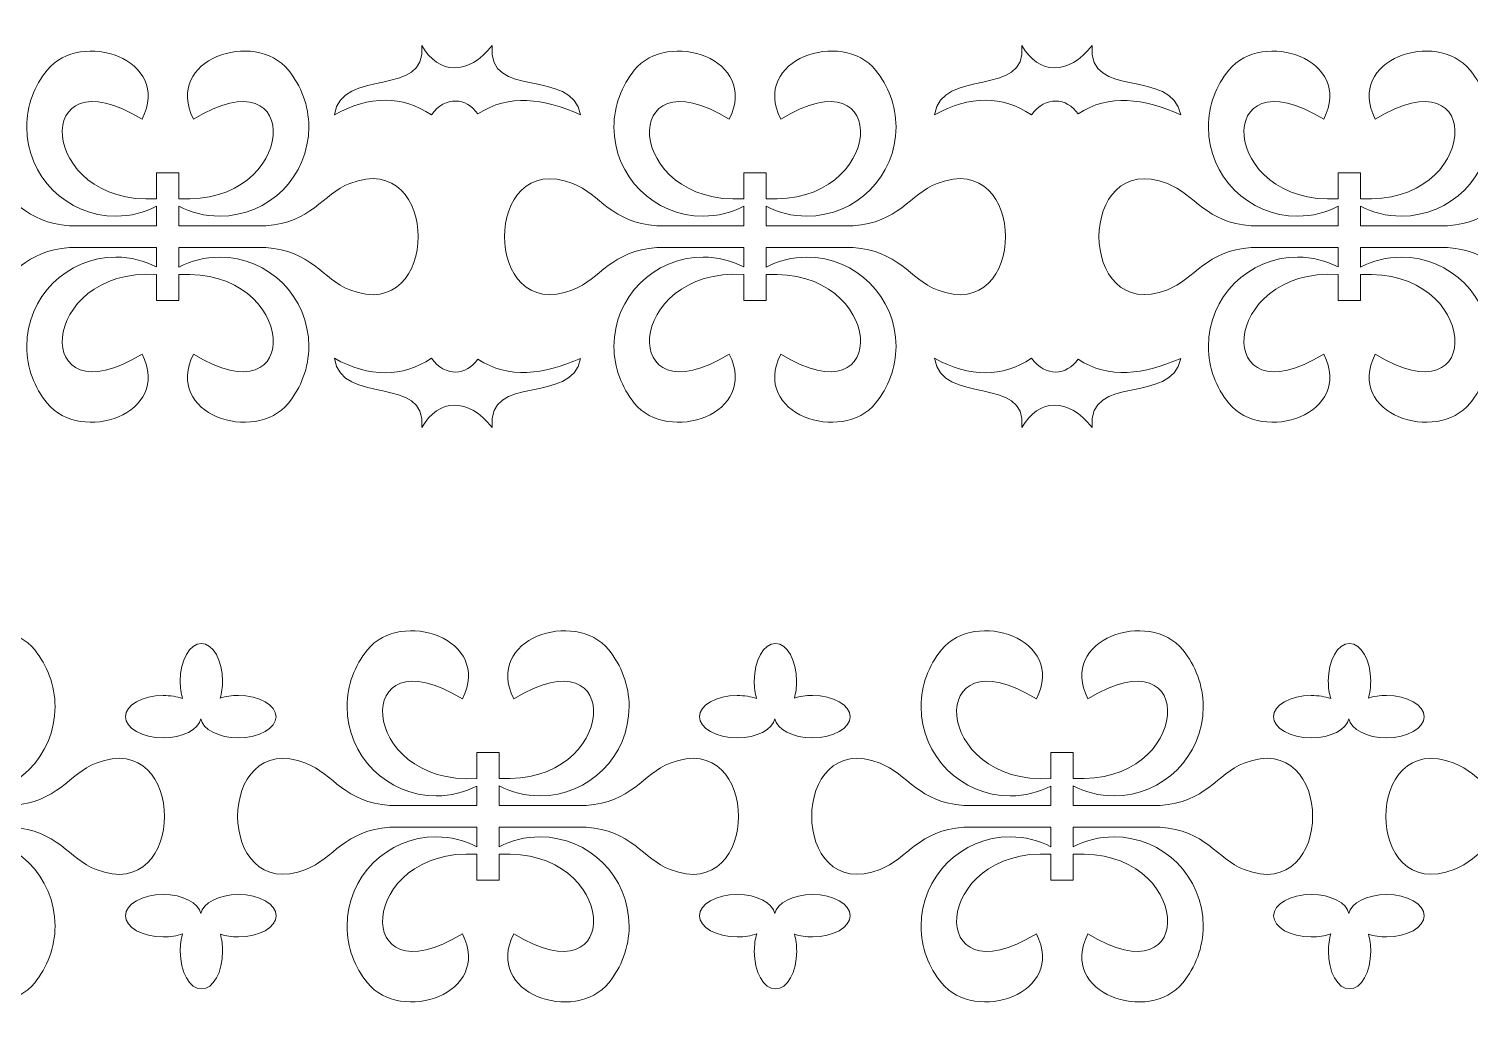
# Model space of a CAD drawing. Header units: centimetres. Extents: x -62 to 194, y -26 to 49.
# Drawn here: x 6.4 to 71.1, y -25.6 to 19 of the extents above; entities that cross this region are included whole.
import ezdxf

# ---------------------------------------------------------------- set-up
doc = ezdxf.new("R2010")
doc.units = ezdxf.units.CM
doc.header["$MEASUREMENT"] = 0
doc.layers.add('layer 1', color=7, linetype='Continuous')

msp = doc.modelspace()

# ---------------------------------------------------------------- linework, layer by layer
at = {"layer": 'layer 1', "color": 230, "lineweight": 9}
for points, knots in [([(4.46518, 12.08852), (5.68641, 11.59321), (6.22284, 10.31038), (8.23158, 10.19172), (8.23158, 10.19172), (8.23158, 10.19172), (12.13494, 10.19172), (12.13494, 10.19172), (12.13494, 10.19172), (12.13494, 10.19172), (12.13495, 11.06073), (12.13495, 11.06073), (12.13495, 11.06073), (11.58719, 10.77888), (10.96598, 10.61978), (10.30771, 10.61978), (10.30771, 10.61978), (8.09894, 10.61978), (6.30771, 12.41101), (6.30771, 14.61979), (6.30771, 14.61979), (6.30771, 15.58612), (6.6569, 16.46738), (7.22124, 17.16401), (7.22124, 17.16401), (8.72448, 19.01967), (12.8447, 17.67419), (11.48118, 14.96666), (11.48118, 14.96666), (6.46527, 18.06625), (6.75157, 11.06434), (12.13494, 11.40001), (12.13494, 11.40001), (12.13494, 11.40001), (12.13494, 12.56875), (12.13494, 12.56875), (12.13494, 12.56875), (12.13494, 12.56875), (13.13494, 12.5696), (13.13494, 12.5696), (13.13494, 12.5696), (13.13494, 12.5696), (13.13494, 11.40087), (13.13494, 11.40087), (13.13494, 11.40087), (18.51831, 11.0652), (18.80461, 18.06711), (13.7887, 14.96752), (13.7887, 14.96752), (12.42518, 17.67505), (16.5454, 19.02053), (18.04864, 17.16487), (18.04864, 17.16487), (18.61298, 16.46824), (18.96217, 15.58698), (18.96217, 14.62065), (18.96217, 14.62065), (18.96217, 12.41187), (17.17094, 10.62064), (14.96217, 10.62064), (14.96217, 10.62064), (14.3039, 10.62064), (13.68269, 10.77974), (13.13493, 11.06159), (13.13493, 11.06159), (13.13493, 11.06159), (13.13494, 10.19258), (13.13494, 10.19258), (13.13494, 10.19258), (13.13494, 10.19258), (17.0383, 10.19258), (17.0383, 10.19258), (17.0383, 10.19258), (19.04704, 10.31124), (19.58347, 11.59407), (20.8047, 12.08938), (20.8047, 12.08938), (24.89432, 13.68488), (24.89432, 5.71578), (20.8047, 7.31128), (20.8047, 7.31128), (19.58347, 7.80659), (19.04704, 9.08942), (17.0383, 9.20808), (17.0383, 9.20808), (17.0383, 9.20808), (13.13494, 9.20808), (13.13494, 9.20808), (13.13494, 9.20808), (13.13494, 9.20808), (13.13493, 8.33907), (13.13493, 8.33907), (13.13493, 8.33907), (13.68269, 8.62092), (14.3039, 8.78002), (14.96217, 8.78002), (14.96217, 8.78002), (17.17094, 8.78002), (18.96217, 6.98879), (18.96217, 4.78001), (18.96217, 4.78001), (18.96217, 3.81368), (18.61298, 2.93242), (18.04864, 2.23579), (18.04864, 2.23579), (16.5454, 0.38013), (12.42518, 1.72561), (13.7887, 4.43314), (13.7887, 4.43314), (18.80461, 1.33355), (18.51831, 8.33546), (13.13494, 7.99979), (13.13494, 7.99979), (13.13494, 7.99979), (13.13494, 6.83106), (13.13494, 6.83106), (13.13494, 6.83106), (13.13494, 6.83106), (12.13494, 6.83191), (12.13494, 6.83191), (12.13494, 6.83191), (12.13494, 6.83191), (12.13494, 8.00065), (12.13494, 8.00065), (12.13494, 8.00065), (6.75157, 8.33632), (6.46527, 1.33441), (11.48118, 4.434), (11.48118, 4.434), (12.8447, 1.72647), (8.72448, 0.38099), (7.22124, 2.23665), (7.22124, 2.23665), (6.6569, 2.93328), (6.30771, 3.81454), (6.30771, 4.78087), (6.30771, 4.78087), (6.30771, 6.98965), (8.09894, 8.78088), (10.30771, 8.78088), (10.30771, 8.78088), (10.96598, 8.78088), (11.58719, 8.62178), (12.13495, 8.33993), (12.13495, 8.33993), (12.13495, 8.33993), (12.13494, 9.20894), (12.13494, 9.20894), (12.13494, 9.20894), (12.13494, 9.20894), (8.23158, 9.20894), (8.23158, 9.20894), (8.23158, 9.20894), (6.22284, 9.09028), (5.68641, 7.80745), (4.46518, 7.31214), (4.46518, 7.31214), (0.37581, 5.71673), (0.37581, 13.68393), (4.46518, 12.08852)], [0, 0, 0, 0, 0.02439024, 0.02439024, 0.02439024, 0.02439024, 0.04878049, 0.04878049, 0.04878049, 0.04878049, 0.07317073, 0.07317073, 0.07317073, 0.07317073, 0.09756098, 0.09756098, 0.09756098, 0.09756098, 0.12195122, 0.12195122, 0.12195122, 0.12195122, 0.14634146, 0.14634146, 0.14634146, 0.14634146, 0.17073171, 0.17073171, 0.17073171, 0.17073171, 0.19512195, 0.19512195, 0.19512195, 0.19512195, 0.2195122, 0.2195122, 0.2195122, 0.2195122, 0.24390244, 0.24390244, 0.24390244, 0.24390244, 0.26829268, 0.26829268, 0.26829268, 0.26829268, 0.29268293, 0.29268293, 0.29268293, 0.29268293, 0.31707317, 0.31707317, 0.31707317, 0.31707317, 0.34146341, 0.34146341, 0.34146341, 0.34146341, 0.36585366, 0.36585366, 0.36585366, 0.36585366, 0.3902439, 0.3902439, 0.3902439, 0.3902439, 0.41463415, 0.41463415, 0.41463415, 0.41463415, 0.43902439, 0.43902439, 0.43902439, 0.43902439, 0.46341463, 0.46341463, 0.46341463, 0.46341463, 0.48780488, 0.48780488, 0.48780488, 0.48780488, 0.51219512, 0.51219512, 0.51219512, 0.51219512, 0.53658537, 0.53658537, 0.53658537, 0.53658537, 0.56097561, 0.56097561, 0.56097561, 0.56097561, 0.58536585, 0.58536585, 0.58536585, 0.58536585, 0.6097561, 0.6097561, 0.6097561, 0.6097561, 0.63414634, 0.63414634, 0.63414634, 0.63414634, 0.65853659, 0.65853659, 0.65853659, 0.65853659, 0.68292683, 0.68292683, 0.68292683, 0.68292683, 0.70731707, 0.70731707, 0.70731707, 0.70731707, 0.73170732, 0.73170732, 0.73170732, 0.73170732, 0.75609756, 0.75609756, 0.75609756, 0.75609756, 0.7804878, 0.7804878, 0.7804878, 0.7804878, 0.80487805, 0.80487805, 0.80487805, 0.80487805, 0.82926829, 0.82926829, 0.82926829, 0.82926829, 0.85365854, 0.85365854, 0.85365854, 0.85365854, 0.87804878, 0.87804878, 0.87804878, 0.87804878, 0.90243902, 0.90243902, 0.90243902, 0.90243902, 0.92682927, 0.92682927, 0.92682927, 0.92682927, 0.95121951, 0.95121951, 0.95121951, 0.95121951, 1, 1, 1, 1]), ([(30.81031, 12.08852), (32.03154, 11.59321), (32.56797, 10.31038), (34.57671, 10.19172), (34.57671, 10.19172), (34.57671, 10.19172), (38.48007, 10.19172), (38.48007, 10.19172), (38.48007, 10.19172), (38.48007, 10.19172), (38.48008, 11.06073), (38.48008, 11.06073), (38.48008, 11.06073), (37.93232, 10.77888), (37.31111, 10.61978), (36.65284, 10.61978), (36.65284, 10.61978), (34.44407, 10.61978), (32.65284, 12.41101), (32.65284, 14.61979), (32.65284, 14.61979), (32.65284, 15.58612), (33.00203, 16.46738), (33.56637, 17.16401), (33.56637, 17.16401), (35.06961, 19.01967), (39.18983, 17.67419), (37.82631, 14.96666), (37.82631, 14.96666), (32.8104, 18.06625), (33.0967, 11.06434), (38.48007, 11.40001), (38.48007, 11.40001), (38.48007, 11.40001), (38.48007, 12.56875), (38.48007, 12.56875), (38.48007, 12.56875), (38.48007, 12.56875), (39.48007, 12.5696), (39.48007, 12.5696), (39.48007, 12.5696), (39.48007, 12.5696), (39.48007, 11.40087), (39.48007, 11.40087), (39.48007, 11.40087), (44.86344, 11.0652), (45.14974, 18.06711), (40.13383, 14.96752), (40.13383, 14.96752), (38.77031, 17.67505), (42.89053, 19.02053), (44.39377, 17.16487), (44.39377, 17.16487), (44.95811, 16.46824), (45.3073, 15.58698), (45.3073, 14.62065), (45.3073, 14.62065), (45.3073, 12.41187), (43.51607, 10.62064), (41.3073, 10.62064), (41.3073, 10.62064), (40.64903, 10.62064), (40.02782, 10.77974), (39.48006, 11.06159), (39.48006, 11.06159), (39.48006, 11.06159), (39.48007, 10.19258), (39.48007, 10.19258), (39.48007, 10.19258), (39.48007, 10.19258), (43.38343, 10.19258), (43.38343, 10.19258), (43.38343, 10.19258), (45.39217, 10.31124), (45.9286, 11.59407), (47.14983, 12.08938), (47.14983, 12.08938), (51.23945, 13.68488), (51.23945, 5.71578), (47.14983, 7.31128), (47.14983, 7.31128), (45.9286, 7.80659), (45.39217, 9.08942), (43.38343, 9.20808), (43.38343, 9.20808), (43.38343, 9.20808), (39.48007, 9.20808), (39.48007, 9.20808), (39.48007, 9.20808), (39.48007, 9.20808), (39.48006, 8.33907), (39.48006, 8.33907), (39.48006, 8.33907), (40.02782, 8.62092), (40.64903, 8.78002), (41.3073, 8.78002), (41.3073, 8.78002), (43.51607, 8.78002), (45.3073, 6.98879), (45.3073, 4.78001), (45.3073, 4.78001), (45.3073, 3.81368), (44.95811, 2.93242), (44.39377, 2.23579), (44.39377, 2.23579), (42.89053, 0.38013), (38.77031, 1.72561), (40.13383, 4.43314), (40.13383, 4.43314), (45.14974, 1.33355), (44.86344, 8.33546), (39.48007, 7.99979), (39.48007, 7.99979), (39.48007, 7.99979), (39.48007, 6.83106), (39.48007, 6.83106), (39.48007, 6.83106), (39.48007, 6.83106), (38.48007, 6.83191), (38.48007, 6.83191), (38.48007, 6.83191), (38.48007, 6.83191), (38.48007, 8.00065), (38.48007, 8.00065), (38.48007, 8.00065), (33.0967, 8.33632), (32.8104, 1.33441), (37.82631, 4.434), (37.82631, 4.434), (39.18983, 1.72647), (35.06961, 0.38099), (33.56637, 2.23665), (33.56637, 2.23665), (33.00203, 2.93328), (32.65284, 3.81454), (32.65284, 4.78087), (32.65284, 4.78087), (32.65284, 6.98965), (34.44407, 8.78088), (36.65284, 8.78088), (36.65284, 8.78088), (37.31111, 8.78088), (37.93232, 8.62178), (38.48008, 8.33993), (38.48008, 8.33993), (38.48008, 8.33993), (38.48007, 9.20894), (38.48007, 9.20894), (38.48007, 9.20894), (38.48007, 9.20894), (34.57671, 9.20894), (34.57671, 9.20894), (34.57671, 9.20894), (32.56797, 9.09028), (32.03154, 7.80745), (30.81031, 7.31214), (30.81031, 7.31214), (26.72094, 5.71673), (26.72094, 13.68393), (30.81031, 12.08852)], [0, 0, 0, 0, 0.02439024, 0.02439024, 0.02439024, 0.02439024, 0.04878049, 0.04878049, 0.04878049, 0.04878049, 0.07317073, 0.07317073, 0.07317073, 0.07317073, 0.09756098, 0.09756098, 0.09756098, 0.09756098, 0.12195122, 0.12195122, 0.12195122, 0.12195122, 0.14634146, 0.14634146, 0.14634146, 0.14634146, 0.17073171, 0.17073171, 0.17073171, 0.17073171, 0.19512195, 0.19512195, 0.19512195, 0.19512195, 0.2195122, 0.2195122, 0.2195122, 0.2195122, 0.24390244, 0.24390244, 0.24390244, 0.24390244, 0.26829268, 0.26829268, 0.26829268, 0.26829268, 0.29268293, 0.29268293, 0.29268293, 0.29268293, 0.31707317, 0.31707317, 0.31707317, 0.31707317, 0.34146341, 0.34146341, 0.34146341, 0.34146341, 0.36585366, 0.36585366, 0.36585366, 0.36585366, 0.3902439, 0.3902439, 0.3902439, 0.3902439, 0.41463415, 0.41463415, 0.41463415, 0.41463415, 0.43902439, 0.43902439, 0.43902439, 0.43902439, 0.46341463, 0.46341463, 0.46341463, 0.46341463, 0.48780488, 0.48780488, 0.48780488, 0.48780488, 0.51219512, 0.51219512, 0.51219512, 0.51219512, 0.53658537, 0.53658537, 0.53658537, 0.53658537, 0.56097561, 0.56097561, 0.56097561, 0.56097561, 0.58536585, 0.58536585, 0.58536585, 0.58536585, 0.6097561, 0.6097561, 0.6097561, 0.6097561, 0.63414634, 0.63414634, 0.63414634, 0.63414634, 0.65853659, 0.65853659, 0.65853659, 0.65853659, 0.68292683, 0.68292683, 0.68292683, 0.68292683, 0.70731707, 0.70731707, 0.70731707, 0.70731707, 0.73170732, 0.73170732, 0.73170732, 0.73170732, 0.75609756, 0.75609756, 0.75609756, 0.75609756, 0.7804878, 0.7804878, 0.7804878, 0.7804878, 0.80487805, 0.80487805, 0.80487805, 0.80487805, 0.82926829, 0.82926829, 0.82926829, 0.82926829, 0.85365854, 0.85365854, 0.85365854, 0.85365854, 0.87804878, 0.87804878, 0.87804878, 0.87804878, 0.90243902, 0.90243902, 0.90243902, 0.90243902, 0.92682927, 0.92682927, 0.92682927, 0.92682927, 0.95121951, 0.95121951, 0.95121951, 0.95121951, 1, 1, 1, 1]), ([(57.48031, 12.08852), (58.70154, 11.59321), (59.23797, 10.31038), (61.24671, 10.19172), (61.24671, 10.19172), (61.24671, 10.19172), (65.15007, 10.19172), (65.15007, 10.19172), (65.15007, 10.19172), (65.15007, 10.19172), (65.15008, 11.06073), (65.15008, 11.06073), (65.15008, 11.06073), (64.60232, 10.77888), (63.98111, 10.61978), (63.32284, 10.61978), (63.32284, 10.61978), (61.11407, 10.61978), (59.32284, 12.41101), (59.32284, 14.61979), (59.32284, 14.61979), (59.32284, 15.58612), (59.67203, 16.46738), (60.23637, 17.16401), (60.23637, 17.16401), (61.73961, 19.01967), (65.85983, 17.67419), (64.49631, 14.96666), (64.49631, 14.96666), (59.4804, 18.06625), (59.7667, 11.06434), (65.15007, 11.40001), (65.15007, 11.40001), (65.15007, 11.40001), (65.15007, 12.56875), (65.15007, 12.56875), (65.15007, 12.56875), (65.15007, 12.56875), (66.15007, 12.5696), (66.15007, 12.5696), (66.15007, 12.5696), (66.15007, 12.5696), (66.15007, 11.40087), (66.15007, 11.40087), (66.15007, 11.40087), (71.53344, 11.0652), (71.81974, 18.06711), (66.80383, 14.96752), (66.80383, 14.96752), (65.44031, 17.67505), (69.56053, 19.02053), (71.06377, 17.16487), (71.06377, 17.16487), (71.62811, 16.46824), (71.9773, 15.58698), (71.9773, 14.62065), (71.9773, 14.62065), (71.9773, 12.41187), (70.18607, 10.62064), (67.9773, 10.62064), (67.9773, 10.62064), (67.31903, 10.62064), (66.69782, 10.77974), (66.15006, 11.06159), (66.15006, 11.06159), (66.15006, 11.06159), (66.15007, 10.19258), (66.15007, 10.19258), (66.15007, 10.19258), (66.15007, 10.19258), (70.05343, 10.19258), (70.05343, 10.19258), (70.05343, 10.19258), (72.06217, 10.31124), (72.5986, 11.59407), (73.81983, 12.08938), (73.81983, 12.08938), (77.90945, 13.68488), (77.90945, 5.71578), (73.81983, 7.31128), (73.81983, 7.31128), (72.5986, 7.80659), (72.06217, 9.08942), (70.05343, 9.20808), (70.05343, 9.20808), (70.05343, 9.20808), (66.15007, 9.20808), (66.15007, 9.20808), (66.15007, 9.20808), (66.15007, 9.20808), (66.15006, 8.33907), (66.15006, 8.33907), (66.15006, 8.33907), (66.69782, 8.62092), (67.31903, 8.78002), (67.9773, 8.78002), (67.9773, 8.78002), (70.18607, 8.78002), (71.9773, 6.98879), (71.9773, 4.78001), (71.9773, 4.78001), (71.9773, 3.81368), (71.62811, 2.93242), (71.06377, 2.23579), (71.06377, 2.23579), (69.56053, 0.38013), (65.44031, 1.72561), (66.80383, 4.43314), (66.80383, 4.43314), (71.81974, 1.33355), (71.53344, 8.33546), (66.15007, 7.99979), (66.15007, 7.99979), (66.15007, 7.99979), (66.15007, 6.83106), (66.15007, 6.83106), (66.15007, 6.83106), (66.15007, 6.83106), (65.15007, 6.83191), (65.15007, 6.83191), (65.15007, 6.83191), (65.15007, 6.83191), (65.15007, 8.00065), (65.15007, 8.00065), (65.15007, 8.00065), (59.7667, 8.33632), (59.4804, 1.33441), (64.49631, 4.434), (64.49631, 4.434), (65.85983, 1.72647), (61.73961, 0.38099), (60.23637, 2.23665), (60.23637, 2.23665), (59.67203, 2.93328), (59.32284, 3.81454), (59.32284, 4.78087), (59.32284, 4.78087), (59.32284, 6.98965), (61.11407, 8.78088), (63.32284, 8.78088), (63.32284, 8.78088), (63.98111, 8.78088), (64.60232, 8.62178), (65.15008, 8.33993), (65.15008, 8.33993), (65.15008, 8.33993), (65.15007, 9.20894), (65.15007, 9.20894), (65.15007, 9.20894), (65.15007, 9.20894), (61.24671, 9.20894), (61.24671, 9.20894), (61.24671, 9.20894), (59.23797, 9.09028), (58.70154, 7.80745), (57.48031, 7.31214), (57.48031, 7.31214), (53.39094, 5.71673), (53.39094, 13.68393), (57.48031, 12.08852)], [0, 0, 0, 0, 0.02439024, 0.02439024, 0.02439024, 0.02439024, 0.04878049, 0.04878049, 0.04878049, 0.04878049, 0.07317073, 0.07317073, 0.07317073, 0.07317073, 0.09756098, 0.09756098, 0.09756098, 0.09756098, 0.12195122, 0.12195122, 0.12195122, 0.12195122, 0.14634146, 0.14634146, 0.14634146, 0.14634146, 0.17073171, 0.17073171, 0.17073171, 0.17073171, 0.19512195, 0.19512195, 0.19512195, 0.19512195, 0.2195122, 0.2195122, 0.2195122, 0.2195122, 0.24390244, 0.24390244, 0.24390244, 0.24390244, 0.26829268, 0.26829268, 0.26829268, 0.26829268, 0.29268293, 0.29268293, 0.29268293, 0.29268293, 0.31707317, 0.31707317, 0.31707317, 0.31707317, 0.34146341, 0.34146341, 0.34146341, 0.34146341, 0.36585366, 0.36585366, 0.36585366, 0.36585366, 0.3902439, 0.3902439, 0.3902439, 0.3902439, 0.41463415, 0.41463415, 0.41463415, 0.41463415, 0.43902439, 0.43902439, 0.43902439, 0.43902439, 0.46341463, 0.46341463, 0.46341463, 0.46341463, 0.48780488, 0.48780488, 0.48780488, 0.48780488, 0.51219512, 0.51219512, 0.51219512, 0.51219512, 0.53658537, 0.53658537, 0.53658537, 0.53658537, 0.56097561, 0.56097561, 0.56097561, 0.56097561, 0.58536585, 0.58536585, 0.58536585, 0.58536585, 0.6097561, 0.6097561, 0.6097561, 0.6097561, 0.63414634, 0.63414634, 0.63414634, 0.63414634, 0.65853659, 0.65853659, 0.65853659, 0.65853659, 0.68292683, 0.68292683, 0.68292683, 0.68292683, 0.70731707, 0.70731707, 0.70731707, 0.70731707, 0.73170732, 0.73170732, 0.73170732, 0.73170732, 0.75609756, 0.75609756, 0.75609756, 0.75609756, 0.7804878, 0.7804878, 0.7804878, 0.7804878, 0.80487805, 0.80487805, 0.80487805, 0.80487805, 0.82926829, 0.82926829, 0.82926829, 0.82926829, 0.85365854, 0.85365854, 0.85365854, 0.85365854, 0.87804878, 0.87804878, 0.87804878, 0.87804878, 0.90243902, 0.90243902, 0.90243902, 0.90243902, 0.92682927, 0.92682927, 0.92682927, 0.92682927, 0.95121951, 0.95121951, 0.95121951, 0.95121951, 1, 1, 1, 1]), ([(20.11095, 15.16815), (21.69773, 16.03556), (23.14756, 16.03556), (24.46045, 15.16815), (24.46045, 15.16815), (25.09403, 16.02314), (26.03578, 15.94267), (26.54954, 15.20539), (26.54954, 15.20539), (27.94313, 16.13094), (29.49087, 15.88905), (31.15848, 15.1707), (31.15848, 15.1707), (30.7578, 17.29966), (26.96736, 15.79919), (27.18301, 18.27056), (27.18301, 18.27056), (26.10994, 16.90096), (24.78578, 16.96945), (24.0323, 18.27059), (24.0323, 18.27059), (24.28527, 15.87274), (20.4251, 17.33221), (20.11095, 15.16815)], [0, 0, 0, 0, 0.14285714, 0.14285714, 0.14285714, 0.14285714, 0.28571429, 0.28571429, 0.28571429, 0.28571429, 0.42857143, 0.42857143, 0.42857143, 0.42857143, 0.57142857, 0.57142857, 0.57142857, 0.57142857, 0.71428571, 0.71428571, 0.71428571, 0.71428571, 1, 1, 1, 1]), ([(47.03495, 15.16815), (48.62173, 16.03556), (50.07156, 16.03556), (51.38445, 15.16815), (51.38445, 15.16815), (52.01803, 16.02314), (52.95978, 15.94267), (53.47354, 15.20539), (53.47354, 15.20539), (54.86713, 16.13094), (56.41487, 15.88905), (58.08248, 15.1707), (58.08248, 15.1707), (57.6818, 17.29966), (53.89136, 15.79919), (54.10701, 18.27056), (54.10701, 18.27056), (53.03394, 16.90096), (51.70978, 16.96945), (50.9563, 18.27059), (50.9563, 18.27059), (51.20927, 15.87274), (47.3491, 17.33221), (47.03495, 15.16815)], [0, 0, 0, 0, 0.14285714, 0.14285714, 0.14285714, 0.14285714, 0.28571429, 0.28571429, 0.28571429, 0.28571429, 0.42857143, 0.42857143, 0.42857143, 0.42857143, 0.57142857, 0.57142857, 0.57142857, 0.57142857, 0.71428571, 0.71428571, 0.71428571, 0.71428571, 1, 1, 1, 1]), ([(20.11095, 4.24615), (21.69773, 3.37874), (23.14756, 3.37874), (24.46045, 4.24615), (24.46045, 4.24615), (25.09403, 3.39116), (26.03578, 3.47163), (26.54954, 4.20891), (26.54954, 4.20891), (27.94313, 3.28336), (29.49087, 3.52525), (31.15848, 4.2436), (31.15848, 4.2436), (30.7578, 2.11464), (26.96736, 3.61511), (27.18301, 1.14374), (27.18301, 1.14374), (26.10994, 2.51334), (24.78578, 2.44485), (24.0323, 1.14371), (24.0323, 1.14371), (24.28527, 3.54156), (20.4251, 2.08209), (20.11095, 4.24615)], [0, 0, 0, 0, 0.14285714, 0.14285714, 0.14285714, 0.14285714, 0.28571429, 0.28571429, 0.28571429, 0.28571429, 0.42857143, 0.42857143, 0.42857143, 0.42857143, 0.57142857, 0.57142857, 0.57142857, 0.57142857, 0.71428571, 0.71428571, 0.71428571, 0.71428571, 1, 1, 1, 1]), ([(47.03495, 4.24615), (48.62173, 3.37874), (50.07156, 3.37874), (51.38445, 4.24615), (51.38445, 4.24615), (52.01803, 3.39116), (52.95978, 3.47163), (53.47354, 4.20891), (53.47354, 4.20891), (54.86713, 3.28336), (56.41487, 3.52525), (58.08248, 4.2436), (58.08248, 4.2436), (57.6818, 2.11464), (53.89136, 3.61511), (54.10701, 1.14374), (54.10701, 1.14374), (53.03394, 2.51334), (51.70978, 2.44485), (50.9563, 1.14371), (50.9563, 1.14371), (51.20927, 3.54156), (47.3491, 2.08209), (47.03495, 4.24615)], [0, 0, 0, 0, 0.14285714, 0.14285714, 0.14285714, 0.14285714, 0.28571429, 0.28571429, 0.28571429, 0.28571429, 0.42857143, 0.42857143, 0.42857143, 0.42857143, 0.57142857, 0.57142857, 0.57142857, 0.57142857, 0.71428571, 0.71428571, 0.71428571, 0.71428571, 1, 1, 1, 1]), ([(-6.9188, -13.90771), (-5.69757, -14.40302), (-5.16114, -15.68585), (-3.1524, -15.80451), (-3.1524, -15.80451), (-3.1524, -15.80451), (0.75096, -15.80451), (0.75096, -15.80451), (0.75096, -15.80451), (0.75096, -15.80451), (0.75097, -14.9355), (0.75097, -14.9355), (0.75097, -14.9355), (0.20321, -15.21735), (-0.418, -15.37645), (-1.07627, -15.37645), (-1.07627, -15.37645), (-3.28504, -15.37645), (-5.07627, -13.58522), (-5.07627, -11.37644), (-5.07627, -11.37644), (-5.07627, -10.41011), (-4.72708, -9.52885), (-4.16274, -8.83222), (-4.16274, -8.83222), (-2.6595, -6.97656), (1.46072, -8.32204), (0.0972, -11.02957), (0.0972, -11.02957), (-4.91871, -7.92998), (-4.63241, -14.93189), (0.75096, -14.59622), (0.75096, -14.59622), (0.75096, -14.59622), (0.75096, -13.42748), (0.75096, -13.42748), (0.75096, -13.42748), (0.75096, -13.42748), (1.75096, -13.42663), (1.75096, -13.42663), (1.75096, -13.42663), (1.75096, -13.42663), (1.75096, -14.59536), (1.75096, -14.59536), (1.75096, -14.59536), (7.13433, -14.93103), (7.42063, -7.92912), (2.40472, -11.02871), (2.40472, -11.02871), (1.0412, -8.32118), (5.16142, -6.9757), (6.66466, -8.83136), (6.66466, -8.83136), (7.229, -9.52799), (7.57819, -10.40925), (7.57819, -11.37558), (7.57819, -11.37558), (7.57819, -13.58436), (5.78696, -15.37559), (3.57819, -15.37559), (3.57819, -15.37559), (2.91992, -15.37559), (2.29871, -15.21649), (1.75095, -14.93464), (1.75095, -14.93464), (1.75095, -14.93464), (1.75096, -15.80365), (1.75096, -15.80365), (1.75096, -15.80365), (1.75096, -15.80365), (5.65432, -15.80365), (5.65432, -15.80365), (5.65432, -15.80365), (7.66306, -15.68499), (8.19949, -14.40216), (9.42072, -13.90685), (9.42072, -13.90685), (13.51034, -12.31135), (13.51034, -20.28045), (9.42072, -18.68495), (9.42072, -18.68495), (8.19949, -18.18964), (7.66306, -16.90681), (5.65432, -16.78815), (5.65432, -16.78815), (5.65432, -16.78815), (1.75096, -16.78815), (1.75096, -16.78815), (1.75096, -16.78815), (1.75096, -16.78815), (1.75095, -17.65716), (1.75095, -17.65716), (1.75095, -17.65716), (2.29871, -17.37531), (2.91992, -17.21621), (3.57819, -17.21621), (3.57819, -17.21621), (5.78696, -17.21621), (7.57819, -19.00744), (7.57819, -21.21622), (7.57819, -21.21622), (7.57819, -22.18255), (7.229, -23.06381), (6.66466, -23.76044), (6.66466, -23.76044), (5.16142, -25.6161), (1.0412, -24.27062), (2.40472, -21.56309), (2.40472, -21.56309), (7.42063, -24.66268), (7.13433, -17.66077), (1.75096, -17.99644), (1.75096, -17.99644), (1.75096, -17.99644), (1.75096, -19.16517), (1.75096, -19.16517), (1.75096, -19.16517), (1.75096, -19.16517), (0.75096, -19.16432), (0.75096, -19.16432), (0.75096, -19.16432), (0.75096, -19.16432), (0.75096, -17.99558), (0.75096, -17.99558), (0.75096, -17.99558), (-4.63241, -17.65991), (-4.91871, -24.66182), (0.0972, -21.56223), (0.0972, -21.56223), (1.46072, -24.26976), (-2.6595, -25.61524), (-4.16274, -23.75958), (-4.16274, -23.75958), (-4.72708, -23.06295), (-5.07627, -22.18169), (-5.07627, -21.21536), (-5.07627, -21.21536), (-5.07627, -19.00658), (-3.28504, -17.21535), (-1.07627, -17.21535), (-1.07627, -17.21535), (-0.418, -17.21535), (0.20321, -17.37445), (0.75097, -17.6563), (0.75097, -17.6563), (0.75097, -17.6563), (0.75096, -16.78729), (0.75096, -16.78729), (0.75096, -16.78729), (0.75096, -16.78729), (-3.1524, -16.78729), (-3.1524, -16.78729), (-3.1524, -16.78729), (-5.16114, -16.90595), (-5.69757, -18.18878), (-6.9188, -18.68409), (-6.9188, -18.68409), (-11.00817, -20.2795), (-11.00817, -12.3123), (-6.9188, -13.90771)], [0, 0, 0, 0, 0.02439024, 0.02439024, 0.02439024, 0.02439024, 0.04878049, 0.04878049, 0.04878049, 0.04878049, 0.07317073, 0.07317073, 0.07317073, 0.07317073, 0.09756098, 0.09756098, 0.09756098, 0.09756098, 0.12195122, 0.12195122, 0.12195122, 0.12195122, 0.14634146, 0.14634146, 0.14634146, 0.14634146, 0.17073171, 0.17073171, 0.17073171, 0.17073171, 0.19512195, 0.19512195, 0.19512195, 0.19512195, 0.2195122, 0.2195122, 0.2195122, 0.2195122, 0.24390244, 0.24390244, 0.24390244, 0.24390244, 0.26829268, 0.26829268, 0.26829268, 0.26829268, 0.29268293, 0.29268293, 0.29268293, 0.29268293, 0.31707317, 0.31707317, 0.31707317, 0.31707317, 0.34146341, 0.34146341, 0.34146341, 0.34146341, 0.36585366, 0.36585366, 0.36585366, 0.36585366, 0.3902439, 0.3902439, 0.3902439, 0.3902439, 0.41463415, 0.41463415, 0.41463415, 0.41463415, 0.43902439, 0.43902439, 0.43902439, 0.43902439, 0.46341463, 0.46341463, 0.46341463, 0.46341463, 0.48780488, 0.48780488, 0.48780488, 0.48780488, 0.51219512, 0.51219512, 0.51219512, 0.51219512, 0.53658537, 0.53658537, 0.53658537, 0.53658537, 0.56097561, 0.56097561, 0.56097561, 0.56097561, 0.58536585, 0.58536585, 0.58536585, 0.58536585, 0.6097561, 0.6097561, 0.6097561, 0.6097561, 0.63414634, 0.63414634, 0.63414634, 0.63414634, 0.65853659, 0.65853659, 0.65853659, 0.65853659, 0.68292683, 0.68292683, 0.68292683, 0.68292683, 0.70731707, 0.70731707, 0.70731707, 0.70731707, 0.73170732, 0.73170732, 0.73170732, 0.73170732, 0.75609756, 0.75609756, 0.75609756, 0.75609756, 0.7804878, 0.7804878, 0.7804878, 0.7804878, 0.80487805, 0.80487805, 0.80487805, 0.80487805, 0.82926829, 0.82926829, 0.82926829, 0.82926829, 0.85365854, 0.85365854, 0.85365854, 0.85365854, 0.87804878, 0.87804878, 0.87804878, 0.87804878, 0.90243902, 0.90243902, 0.90243902, 0.90243902, 0.92682927, 0.92682927, 0.92682927, 0.92682927, 0.95121951, 0.95121951, 0.95121951, 0.95121951, 1, 1, 1, 1]), ([(18.83576, -13.90771), (20.05699, -14.40302), (20.59342, -15.68585), (22.60216, -15.80451), (22.60216, -15.80451), (22.60216, -15.80451), (26.50552, -15.80451), (26.50552, -15.80451), (26.50552, -15.80451), (26.50552, -15.80451), (26.50553, -14.9355), (26.50553, -14.9355), (26.50553, -14.9355), (25.95777, -15.21735), (25.33656, -15.37645), (24.67829, -15.37645), (24.67829, -15.37645), (22.46952, -15.37645), (20.67829, -13.58522), (20.67829, -11.37644), (20.67829, -11.37644), (20.67829, -10.41011), (21.02748, -9.52885), (21.59182, -8.83222), (21.59182, -8.83222), (23.09506, -6.97656), (27.21528, -8.32204), (25.85176, -11.02957), (25.85176, -11.02957), (20.83585, -7.92998), (21.12215, -14.93189), (26.50552, -14.59622), (26.50552, -14.59622), (26.50552, -14.59622), (26.50552, -13.42748), (26.50552, -13.42748), (26.50552, -13.42748), (26.50552, -13.42748), (27.50552, -13.42663), (27.50552, -13.42663), (27.50552, -13.42663), (27.50552, -13.42663), (27.50552, -14.59536), (27.50552, -14.59536), (27.50552, -14.59536), (32.88889, -14.93103), (33.17519, -7.92912), (28.15928, -11.02871), (28.15928, -11.02871), (26.79576, -8.32118), (30.91598, -6.9757), (32.41922, -8.83136), (32.41922, -8.83136), (32.98356, -9.52799), (33.33275, -10.40925), (33.33275, -11.37558), (33.33275, -11.37558), (33.33275, -13.58436), (31.54152, -15.37559), (29.33275, -15.37559), (29.33275, -15.37559), (28.67448, -15.37559), (28.05327, -15.21649), (27.50551, -14.93464), (27.50551, -14.93464), (27.50551, -14.93464), (27.50552, -15.80365), (27.50552, -15.80365), (27.50552, -15.80365), (27.50552, -15.80365), (31.40888, -15.80365), (31.40888, -15.80365), (31.40888, -15.80365), (33.41762, -15.68499), (33.95405, -14.40216), (35.17528, -13.90685), (35.17528, -13.90685), (39.2649, -12.31135), (39.2649, -20.28045), (35.17528, -18.68495), (35.17528, -18.68495), (33.95405, -18.18964), (33.41762, -16.90681), (31.40888, -16.78815), (31.40888, -16.78815), (31.40888, -16.78815), (27.50552, -16.78815), (27.50552, -16.78815), (27.50552, -16.78815), (27.50552, -16.78815), (27.50551, -17.65716), (27.50551, -17.65716), (27.50551, -17.65716), (28.05327, -17.37531), (28.67448, -17.21621), (29.33275, -17.21621), (29.33275, -17.21621), (31.54152, -17.21621), (33.33275, -19.00744), (33.33275, -21.21622), (33.33275, -21.21622), (33.33275, -22.18255), (32.98356, -23.06381), (32.41922, -23.76044), (32.41922, -23.76044), (30.91598, -25.6161), (26.79576, -24.27062), (28.15928, -21.56309), (28.15928, -21.56309), (33.17519, -24.66268), (32.88889, -17.66077), (27.50552, -17.99644), (27.50552, -17.99644), (27.50552, -17.99644), (27.50552, -19.16517), (27.50552, -19.16517), (27.50552, -19.16517), (27.50552, -19.16517), (26.50552, -19.16432), (26.50552, -19.16432), (26.50552, -19.16432), (26.50552, -19.16432), (26.50552, -17.99558), (26.50552, -17.99558), (26.50552, -17.99558), (21.12215, -17.65991), (20.83585, -24.66182), (25.85176, -21.56223), (25.85176, -21.56223), (27.21528, -24.26976), (23.09506, -25.61524), (21.59182, -23.75958), (21.59182, -23.75958), (21.02748, -23.06295), (20.67829, -22.18169), (20.67829, -21.21536), (20.67829, -21.21536), (20.67829, -19.00658), (22.46952, -17.21535), (24.67829, -17.21535), (24.67829, -17.21535), (25.33656, -17.21535), (25.95777, -17.37445), (26.50553, -17.6563), (26.50553, -17.6563), (26.50553, -17.6563), (26.50552, -16.78729), (26.50552, -16.78729), (26.50552, -16.78729), (26.50552, -16.78729), (22.60216, -16.78729), (22.60216, -16.78729), (22.60216, -16.78729), (20.59342, -16.90595), (20.05699, -18.18878), (18.83576, -18.68409), (18.83576, -18.68409), (14.74639, -20.2795), (14.74639, -12.3123), (18.83576, -13.90771)], [0, 0, 0, 0, 0.02439024, 0.02439024, 0.02439024, 0.02439024, 0.04878049, 0.04878049, 0.04878049, 0.04878049, 0.07317073, 0.07317073, 0.07317073, 0.07317073, 0.09756098, 0.09756098, 0.09756098, 0.09756098, 0.12195122, 0.12195122, 0.12195122, 0.12195122, 0.14634146, 0.14634146, 0.14634146, 0.14634146, 0.17073171, 0.17073171, 0.17073171, 0.17073171, 0.19512195, 0.19512195, 0.19512195, 0.19512195, 0.2195122, 0.2195122, 0.2195122, 0.2195122, 0.24390244, 0.24390244, 0.24390244, 0.24390244, 0.26829268, 0.26829268, 0.26829268, 0.26829268, 0.29268293, 0.29268293, 0.29268293, 0.29268293, 0.31707317, 0.31707317, 0.31707317, 0.31707317, 0.34146341, 0.34146341, 0.34146341, 0.34146341, 0.36585366, 0.36585366, 0.36585366, 0.36585366, 0.3902439, 0.3902439, 0.3902439, 0.3902439, 0.41463415, 0.41463415, 0.41463415, 0.41463415, 0.43902439, 0.43902439, 0.43902439, 0.43902439, 0.46341463, 0.46341463, 0.46341463, 0.46341463, 0.48780488, 0.48780488, 0.48780488, 0.48780488, 0.51219512, 0.51219512, 0.51219512, 0.51219512, 0.53658537, 0.53658537, 0.53658537, 0.53658537, 0.56097561, 0.56097561, 0.56097561, 0.56097561, 0.58536585, 0.58536585, 0.58536585, 0.58536585, 0.6097561, 0.6097561, 0.6097561, 0.6097561, 0.63414634, 0.63414634, 0.63414634, 0.63414634, 0.65853659, 0.65853659, 0.65853659, 0.65853659, 0.68292683, 0.68292683, 0.68292683, 0.68292683, 0.70731707, 0.70731707, 0.70731707, 0.70731707, 0.73170732, 0.73170732, 0.73170732, 0.73170732, 0.75609756, 0.75609756, 0.75609756, 0.75609756, 0.7804878, 0.7804878, 0.7804878, 0.7804878, 0.80487805, 0.80487805, 0.80487805, 0.80487805, 0.82926829, 0.82926829, 0.82926829, 0.82926829, 0.85365854, 0.85365854, 0.85365854, 0.85365854, 0.87804878, 0.87804878, 0.87804878, 0.87804878, 0.90243902, 0.90243902, 0.90243902, 0.90243902, 0.92682927, 0.92682927, 0.92682927, 0.92682927, 0.95121951, 0.95121951, 0.95121951, 0.95121951, 1, 1, 1, 1]), ([(44.59032, -13.90771), (45.81155, -14.40302), (46.34798, -15.68585), (48.35672, -15.80451), (48.35672, -15.80451), (48.35672, -15.80451), (52.26008, -15.80451), (52.26008, -15.80451), (52.26008, -15.80451), (52.26008, -15.80451), (52.26009, -14.9355), (52.26009, -14.9355), (52.26009, -14.9355), (51.71233, -15.21735), (51.09112, -15.37645), (50.43285, -15.37645), (50.43285, -15.37645), (48.22408, -15.37645), (46.43285, -13.58522), (46.43285, -11.37644), (46.43285, -11.37644), (46.43285, -10.41011), (46.78204, -9.52885), (47.34638, -8.83222), (47.34638, -8.83222), (48.84962, -6.97656), (52.96984, -8.32204), (51.60632, -11.02957), (51.60632, -11.02957), (46.59041, -7.92998), (46.87671, -14.93189), (52.26008, -14.59622), (52.26008, -14.59622), (52.26008, -14.59622), (52.26008, -13.42748), (52.26008, -13.42748), (52.26008, -13.42748), (52.26008, -13.42748), (53.26008, -13.42663), (53.26008, -13.42663), (53.26008, -13.42663), (53.26008, -13.42663), (53.26008, -14.59536), (53.26008, -14.59536), (53.26008, -14.59536), (58.64345, -14.93103), (58.92975, -7.92912), (53.91384, -11.02871), (53.91384, -11.02871), (52.55032, -8.32118), (56.67054, -6.9757), (58.17378, -8.83136), (58.17378, -8.83136), (58.73812, -9.52799), (59.08731, -10.40925), (59.08731, -11.37558), (59.08731, -11.37558), (59.08731, -13.58436), (57.29608, -15.37559), (55.08731, -15.37559), (55.08731, -15.37559), (54.42904, -15.37559), (53.80783, -15.21649), (53.26007, -14.93464), (53.26007, -14.93464), (53.26007, -14.93464), (53.26008, -15.80365), (53.26008, -15.80365), (53.26008, -15.80365), (53.26008, -15.80365), (57.16344, -15.80365), (57.16344, -15.80365), (57.16344, -15.80365), (59.17218, -15.68499), (59.70861, -14.40216), (60.92984, -13.90685), (60.92984, -13.90685), (65.01946, -12.31135), (65.01946, -20.28045), (60.92984, -18.68495), (60.92984, -18.68495), (59.70861, -18.18964), (59.17218, -16.90681), (57.16344, -16.78815), (57.16344, -16.78815), (57.16344, -16.78815), (53.26008, -16.78815), (53.26008, -16.78815), (53.26008, -16.78815), (53.26008, -16.78815), (53.26007, -17.65716), (53.26007, -17.65716), (53.26007, -17.65716), (53.80783, -17.37531), (54.42904, -17.21621), (55.08731, -17.21621), (55.08731, -17.21621), (57.29608, -17.21621), (59.08731, -19.00744), (59.08731, -21.21622), (59.08731, -21.21622), (59.08731, -22.18255), (58.73812, -23.06381), (58.17378, -23.76044), (58.17378, -23.76044), (56.67054, -25.6161), (52.55032, -24.27062), (53.91384, -21.56309), (53.91384, -21.56309), (58.92975, -24.66268), (58.64345, -17.66077), (53.26008, -17.99644), (53.26008, -17.99644), (53.26008, -17.99644), (53.26008, -19.16517), (53.26008, -19.16517), (53.26008, -19.16517), (53.26008, -19.16517), (52.26008, -19.16432), (52.26008, -19.16432), (52.26008, -19.16432), (52.26008, -19.16432), (52.26008, -17.99558), (52.26008, -17.99558), (52.26008, -17.99558), (46.87671, -17.65991), (46.59041, -24.66182), (51.60632, -21.56223), (51.60632, -21.56223), (52.96984, -24.26976), (48.84962, -25.61524), (47.34638, -23.75958), (47.34638, -23.75958), (46.78204, -23.06295), (46.43285, -22.18169), (46.43285, -21.21536), (46.43285, -21.21536), (46.43285, -19.00658), (48.22408, -17.21535), (50.43285, -17.21535), (50.43285, -17.21535), (51.09112, -17.21535), (51.71233, -17.37445), (52.26009, -17.6563), (52.26009, -17.6563), (52.26009, -17.6563), (52.26008, -16.78729), (52.26008, -16.78729), (52.26008, -16.78729), (52.26008, -16.78729), (48.35672, -16.78729), (48.35672, -16.78729), (48.35672, -16.78729), (46.34798, -16.90595), (45.81155, -18.18878), (44.59032, -18.68409), (44.59032, -18.68409), (40.50095, -20.2795), (40.50095, -12.3123), (44.59032, -13.90771)], [0, 0, 0, 0, 0.02439024, 0.02439024, 0.02439024, 0.02439024, 0.04878049, 0.04878049, 0.04878049, 0.04878049, 0.07317073, 0.07317073, 0.07317073, 0.07317073, 0.09756098, 0.09756098, 0.09756098, 0.09756098, 0.12195122, 0.12195122, 0.12195122, 0.12195122, 0.14634146, 0.14634146, 0.14634146, 0.14634146, 0.17073171, 0.17073171, 0.17073171, 0.17073171, 0.19512195, 0.19512195, 0.19512195, 0.19512195, 0.2195122, 0.2195122, 0.2195122, 0.2195122, 0.24390244, 0.24390244, 0.24390244, 0.24390244, 0.26829268, 0.26829268, 0.26829268, 0.26829268, 0.29268293, 0.29268293, 0.29268293, 0.29268293, 0.31707317, 0.31707317, 0.31707317, 0.31707317, 0.34146341, 0.34146341, 0.34146341, 0.34146341, 0.36585366, 0.36585366, 0.36585366, 0.36585366, 0.3902439, 0.3902439, 0.3902439, 0.3902439, 0.41463415, 0.41463415, 0.41463415, 0.41463415, 0.43902439, 0.43902439, 0.43902439, 0.43902439, 0.46341463, 0.46341463, 0.46341463, 0.46341463, 0.48780488, 0.48780488, 0.48780488, 0.48780488, 0.51219512, 0.51219512, 0.51219512, 0.51219512, 0.53658537, 0.53658537, 0.53658537, 0.53658537, 0.56097561, 0.56097561, 0.56097561, 0.56097561, 0.58536585, 0.58536585, 0.58536585, 0.58536585, 0.6097561, 0.6097561, 0.6097561, 0.6097561, 0.63414634, 0.63414634, 0.63414634, 0.63414634, 0.65853659, 0.65853659, 0.65853659, 0.65853659, 0.68292683, 0.68292683, 0.68292683, 0.68292683, 0.70731707, 0.70731707, 0.70731707, 0.70731707, 0.73170732, 0.73170732, 0.73170732, 0.73170732, 0.75609756, 0.75609756, 0.75609756, 0.75609756, 0.7804878, 0.7804878, 0.7804878, 0.7804878, 0.80487805, 0.80487805, 0.80487805, 0.80487805, 0.82926829, 0.82926829, 0.82926829, 0.82926829, 0.85365854, 0.85365854, 0.85365854, 0.85365854, 0.87804878, 0.87804878, 0.87804878, 0.87804878, 0.90243902, 0.90243902, 0.90243902, 0.90243902, 0.92682927, 0.92682927, 0.92682927, 0.92682927, 0.95121951, 0.95121951, 0.95121951, 0.95121951, 1, 1, 1, 1]), ([(70.34488, -13.90771), (71.56611, -14.40302), (72.10254, -15.68585), (74.11128, -15.80451), (74.11128, -15.80451), (74.11128, -15.80451), (78.01464, -15.80451), (78.01464, -15.80451), (78.01464, -15.80451), (78.01464, -15.80451), (78.01465, -14.9355), (78.01465, -14.9355), (78.01465, -14.9355), (77.46689, -15.21735), (76.84568, -15.37645), (76.18741, -15.37645), (76.18741, -15.37645), (73.97864, -15.37645), (72.18741, -13.58522), (72.18741, -11.37644), (72.18741, -11.37644), (72.18741, -10.41011), (72.5366, -9.52885), (73.10094, -8.83222), (73.10094, -8.83222), (74.60418, -6.97656), (78.7244, -8.32204), (77.36088, -11.02957), (77.36088, -11.02957), (72.34497, -7.92998), (72.63127, -14.93189), (78.01464, -14.59622), (78.01464, -14.59622), (78.01464, -14.59622), (78.01464, -13.42748), (78.01464, -13.42748), (78.01464, -13.42748), (78.01464, -13.42748), (79.01464, -13.42663), (79.01464, -13.42663), (79.01464, -13.42663), (79.01464, -13.42663), (79.01464, -14.59536), (79.01464, -14.59536), (79.01464, -14.59536), (84.39801, -14.93103), (84.68431, -7.92912), (79.6684, -11.02871), (79.6684, -11.02871), (78.30488, -8.32118), (82.4251, -6.9757), (83.92834, -8.83136), (83.92834, -8.83136), (84.49268, -9.52799), (84.84187, -10.40925), (84.84187, -11.37558), (84.84187, -11.37558), (84.84187, -13.58436), (83.05064, -15.37559), (80.84187, -15.37559), (80.84187, -15.37559), (80.1836, -15.37559), (79.56239, -15.21649), (79.01463, -14.93464), (79.01463, -14.93464), (79.01463, -14.93464), (79.01464, -15.80365), (79.01464, -15.80365), (79.01464, -15.80365), (79.01464, -15.80365), (82.918, -15.80365), (82.918, -15.80365), (82.918, -15.80365), (84.92674, -15.68499), (85.46317, -14.40216), (86.6844, -13.90685), (86.6844, -13.90685), (90.77402, -12.31135), (90.77402, -20.28045), (86.6844, -18.68495), (86.6844, -18.68495), (85.46317, -18.18964), (84.92674, -16.90681), (82.918, -16.78815), (82.918, -16.78815), (82.918, -16.78815), (79.01464, -16.78815), (79.01464, -16.78815), (79.01464, -16.78815), (79.01464, -16.78815), (79.01463, -17.65716), (79.01463, -17.65716), (79.01463, -17.65716), (79.56239, -17.37531), (80.1836, -17.21621), (80.84187, -17.21621), (80.84187, -17.21621), (83.05064, -17.21621), (84.84187, -19.00744), (84.84187, -21.21622), (84.84187, -21.21622), (84.84187, -22.18255), (84.49268, -23.06381), (83.92834, -23.76044), (83.92834, -23.76044), (82.4251, -25.6161), (78.30488, -24.27062), (79.6684, -21.56309), (79.6684, -21.56309), (84.68431, -24.66268), (84.39801, -17.66077), (79.01464, -17.99644), (79.01464, -17.99644), (79.01464, -17.99644), (79.01464, -19.16517), (79.01464, -19.16517), (79.01464, -19.16517), (79.01464, -19.16517), (78.01464, -19.16432), (78.01464, -19.16432), (78.01464, -19.16432), (78.01464, -19.16432), (78.01464, -17.99558), (78.01464, -17.99558), (78.01464, -17.99558), (72.63127, -17.65991), (72.34497, -24.66182), (77.36088, -21.56223), (77.36088, -21.56223), (78.7244, -24.26976), (74.60418, -25.61524), (73.10094, -23.75958), (73.10094, -23.75958), (72.5366, -23.06295), (72.18741, -22.18169), (72.18741, -21.21536), (72.18741, -21.21536), (72.18741, -19.00658), (73.97864, -17.21535), (76.18741, -17.21535), (76.18741, -17.21535), (76.84568, -17.21535), (77.46689, -17.37445), (78.01465, -17.6563), (78.01465, -17.6563), (78.01465, -17.6563), (78.01464, -16.78729), (78.01464, -16.78729), (78.01464, -16.78729), (78.01464, -16.78729), (74.11128, -16.78729), (74.11128, -16.78729), (74.11128, -16.78729), (72.10254, -16.90595), (71.56611, -18.18878), (70.34488, -18.68409), (70.34488, -18.68409), (66.25551, -20.2795), (66.25551, -12.3123), (70.34488, -13.90771)], [0, 0, 0, 0, 0.02439024, 0.02439024, 0.02439024, 0.02439024, 0.04878049, 0.04878049, 0.04878049, 0.04878049, 0.07317073, 0.07317073, 0.07317073, 0.07317073, 0.09756098, 0.09756098, 0.09756098, 0.09756098, 0.12195122, 0.12195122, 0.12195122, 0.12195122, 0.14634146, 0.14634146, 0.14634146, 0.14634146, 0.17073171, 0.17073171, 0.17073171, 0.17073171, 0.19512195, 0.19512195, 0.19512195, 0.19512195, 0.2195122, 0.2195122, 0.2195122, 0.2195122, 0.24390244, 0.24390244, 0.24390244, 0.24390244, 0.26829268, 0.26829268, 0.26829268, 0.26829268, 0.29268293, 0.29268293, 0.29268293, 0.29268293, 0.31707317, 0.31707317, 0.31707317, 0.31707317, 0.34146341, 0.34146341, 0.34146341, 0.34146341, 0.36585366, 0.36585366, 0.36585366, 0.36585366, 0.3902439, 0.3902439, 0.3902439, 0.3902439, 0.41463415, 0.41463415, 0.41463415, 0.41463415, 0.43902439, 0.43902439, 0.43902439, 0.43902439, 0.46341463, 0.46341463, 0.46341463, 0.46341463, 0.48780488, 0.48780488, 0.48780488, 0.48780488, 0.51219512, 0.51219512, 0.51219512, 0.51219512, 0.53658537, 0.53658537, 0.53658537, 0.53658537, 0.56097561, 0.56097561, 0.56097561, 0.56097561, 0.58536585, 0.58536585, 0.58536585, 0.58536585, 0.6097561, 0.6097561, 0.6097561, 0.6097561, 0.63414634, 0.63414634, 0.63414634, 0.63414634, 0.65853659, 0.65853659, 0.65853659, 0.65853659, 0.68292683, 0.68292683, 0.68292683, 0.68292683, 0.70731707, 0.70731707, 0.70731707, 0.70731707, 0.73170732, 0.73170732, 0.73170732, 0.73170732, 0.75609756, 0.75609756, 0.75609756, 0.75609756, 0.7804878, 0.7804878, 0.7804878, 0.7804878, 0.80487805, 0.80487805, 0.80487805, 0.80487805, 0.82926829, 0.82926829, 0.82926829, 0.82926829, 0.85365854, 0.85365854, 0.85365854, 0.85365854, 0.87804878, 0.87804878, 0.87804878, 0.87804878, 0.90243902, 0.90243902, 0.90243902, 0.90243902, 0.92682927, 0.92682927, 0.92682927, 0.92682927, 0.95121951, 0.95121951, 0.95121951, 0.95121951, 1, 1, 1, 1]), ([(13.29972, -11.01356), (13.04434, -10.92633), (12.74462, -10.8761), (12.42409, -10.8761), (12.42409, -10.8761), (11.49105, -10.8761), (10.73438, -11.30172), (10.73438, -11.82656), (10.73438, -11.82656), (10.73438, -12.3514), (11.49105, -12.77702), (12.42409, -12.77702), (12.42409, -12.77702), (13.30138, -12.77702), (14.03145, -12.40074), (14.11453, -11.91951), (14.11453, -11.91951), (14.1983, -12.40034), (14.92673, -12.77702), (15.80351, -12.77702), (15.80351, -12.77702), (16.73655, -12.77702), (17.49322, -12.3514), (17.49322, -11.82656), (17.49322, -11.82656), (17.49322, -11.30172), (16.73655, -10.8761), (15.80351, -10.8761), (15.80351, -10.8761), (15.50893, -10.8761), (15.23194, -10.91852), (14.99078, -10.9931), (14.99078, -10.9931), (15.056, -10.76412), (15.09275, -10.50518), (15.09275, -10.23102), (15.09275, -10.23102), (15.09275, -9.29798), (14.66712, -8.54131), (14.14228, -8.54131), (14.14228, -8.54131), (13.61745, -8.54131), (13.19182, -9.29798), (13.19182, -10.23102), (13.19182, -10.23102), (13.19182, -10.51338), (13.23081, -10.77959), (13.29972, -11.01356)], [0, 0, 0, 0, 0.07692308, 0.07692308, 0.07692308, 0.07692308, 0.15384615, 0.15384615, 0.15384615, 0.15384615, 0.23076923, 0.23076923, 0.23076923, 0.23076923, 0.30769231, 0.30769231, 0.30769231, 0.30769231, 0.38461538, 0.38461538, 0.38461538, 0.38461538, 0.46153846, 0.46153846, 0.46153846, 0.46153846, 0.53846154, 0.53846154, 0.53846154, 0.53846154, 0.61538462, 0.61538462, 0.61538462, 0.61538462, 0.69230769, 0.69230769, 0.69230769, 0.69230769, 0.76923077, 0.76923077, 0.76923077, 0.76923077, 0.84615385, 0.84615385, 0.84615385, 0.84615385, 1, 1, 1, 1]), ([(39.05428, -11.01356), (38.7989, -10.92633), (38.49918, -10.8761), (38.17865, -10.8761), (38.17865, -10.8761), (37.24561, -10.8761), (36.48894, -11.30172), (36.48894, -11.82656), (36.48894, -11.82656), (36.48894, -12.3514), (37.24561, -12.77702), (38.17865, -12.77702), (38.17865, -12.77702), (39.05594, -12.77702), (39.78601, -12.40074), (39.86909, -11.91951), (39.86909, -11.91951), (39.95286, -12.40034), (40.68129, -12.77702), (41.55807, -12.77702), (41.55807, -12.77702), (42.49111, -12.77702), (43.24778, -12.3514), (43.24778, -11.82656), (43.24778, -11.82656), (43.24778, -11.30172), (42.49111, -10.8761), (41.55807, -10.8761), (41.55807, -10.8761), (41.26349, -10.8761), (40.9865, -10.91852), (40.74534, -10.9931), (40.74534, -10.9931), (40.81056, -10.76412), (40.84731, -10.50518), (40.84731, -10.23102), (40.84731, -10.23102), (40.84731, -9.29798), (40.42168, -8.54131), (39.89684, -8.54131), (39.89684, -8.54131), (39.37201, -8.54131), (38.94638, -9.29798), (38.94638, -10.23102), (38.94638, -10.23102), (38.94638, -10.51338), (38.98537, -10.77959), (39.05428, -11.01356)], [0, 0, 0, 0, 0.07692308, 0.07692308, 0.07692308, 0.07692308, 0.15384615, 0.15384615, 0.15384615, 0.15384615, 0.23076923, 0.23076923, 0.23076923, 0.23076923, 0.30769231, 0.30769231, 0.30769231, 0.30769231, 0.38461538, 0.38461538, 0.38461538, 0.38461538, 0.46153846, 0.46153846, 0.46153846, 0.46153846, 0.53846154, 0.53846154, 0.53846154, 0.53846154, 0.61538462, 0.61538462, 0.61538462, 0.61538462, 0.69230769, 0.69230769, 0.69230769, 0.69230769, 0.76923077, 0.76923077, 0.76923077, 0.76923077, 0.84615385, 0.84615385, 0.84615385, 0.84615385, 1, 1, 1, 1]), ([(64.80884, -11.01356), (64.55346, -10.92633), (64.25374, -10.8761), (63.93321, -10.8761), (63.93321, -10.8761), (63.00017, -10.8761), (62.2435, -11.30172), (62.2435, -11.82656), (62.2435, -11.82656), (62.2435, -12.3514), (63.00017, -12.77702), (63.93321, -12.77702), (63.93321, -12.77702), (64.8105, -12.77702), (65.54057, -12.40074), (65.62365, -11.91951), (65.62365, -11.91951), (65.70742, -12.40034), (66.43585, -12.77702), (67.31263, -12.77702), (67.31263, -12.77702), (68.24567, -12.77702), (69.00234, -12.3514), (69.00234, -11.82656), (69.00234, -11.82656), (69.00234, -11.30172), (68.24567, -10.8761), (67.31263, -10.8761), (67.31263, -10.8761), (67.01805, -10.8761), (66.74106, -10.91852), (66.4999, -10.9931), (66.4999, -10.9931), (66.56512, -10.76412), (66.60187, -10.50518), (66.60187, -10.23102), (66.60187, -10.23102), (66.60187, -9.29798), (66.17624, -8.54131), (65.6514, -8.54131), (65.6514, -8.54131), (65.12657, -8.54131), (64.70094, -9.29798), (64.70094, -10.23102), (64.70094, -10.23102), (64.70094, -10.51338), (64.73993, -10.77959), (64.80884, -11.01356)], [0, 0, 0, 0, 0.07692308, 0.07692308, 0.07692308, 0.07692308, 0.15384615, 0.15384615, 0.15384615, 0.15384615, 0.23076923, 0.23076923, 0.23076923, 0.23076923, 0.30769231, 0.30769231, 0.30769231, 0.30769231, 0.38461538, 0.38461538, 0.38461538, 0.38461538, 0.46153846, 0.46153846, 0.46153846, 0.46153846, 0.53846154, 0.53846154, 0.53846154, 0.53846154, 0.61538462, 0.61538462, 0.61538462, 0.61538462, 0.69230769, 0.69230769, 0.69230769, 0.69230769, 0.76923077, 0.76923077, 0.76923077, 0.76923077, 0.84615385, 0.84615385, 0.84615385, 0.84615385, 1, 1, 1, 1]), ([(13.30309, -21.56561), (13.04771, -21.65284), (12.74799, -21.70307), (12.42746, -21.70307), (12.42746, -21.70307), (11.49442, -21.70307), (10.73775, -21.27745), (10.73775, -20.75261), (10.73775, -20.75261), (10.73775, -20.22777), (11.49442, -19.80215), (12.42746, -19.80215), (12.42746, -19.80215), (13.30475, -19.80215), (14.03482, -20.17843), (14.1179, -20.65966), (14.1179, -20.65966), (14.20167, -20.17883), (14.9301, -19.80215), (15.80688, -19.80215), (15.80688, -19.80215), (16.73992, -19.80215), (17.49659, -20.22777), (17.49659, -20.75261), (17.49659, -20.75261), (17.49659, -21.27745), (16.73992, -21.70307), (15.80688, -21.70307), (15.80688, -21.70307), (15.5123, -21.70307), (15.23531, -21.66065), (14.99415, -21.58607), (14.99415, -21.58607), (15.05937, -21.81505), (15.09612, -22.07399), (15.09612, -22.34815), (15.09612, -22.34815), (15.09612, -23.28119), (14.67049, -24.03786), (14.14565, -24.03786), (14.14565, -24.03786), (13.62082, -24.03786), (13.19519, -23.28119), (13.19519, -22.34815), (13.19519, -22.34815), (13.19519, -22.06579), (13.23418, -21.79958), (13.30309, -21.56561)], [0, 0, 0, 0, 0.07692308, 0.07692308, 0.07692308, 0.07692308, 0.15384615, 0.15384615, 0.15384615, 0.15384615, 0.23076923, 0.23076923, 0.23076923, 0.23076923, 0.30769231, 0.30769231, 0.30769231, 0.30769231, 0.38461538, 0.38461538, 0.38461538, 0.38461538, 0.46153846, 0.46153846, 0.46153846, 0.46153846, 0.53846154, 0.53846154, 0.53846154, 0.53846154, 0.61538462, 0.61538462, 0.61538462, 0.61538462, 0.69230769, 0.69230769, 0.69230769, 0.69230769, 0.76923077, 0.76923077, 0.76923077, 0.76923077, 0.84615385, 0.84615385, 0.84615385, 0.84615385, 1, 1, 1, 1]), ([(39.05765, -21.56561), (38.80227, -21.65284), (38.50255, -21.70307), (38.18202, -21.70307), (38.18202, -21.70307), (37.24898, -21.70307), (36.49231, -21.27745), (36.49231, -20.75261), (36.49231, -20.75261), (36.49231, -20.22777), (37.24898, -19.80215), (38.18202, -19.80215), (38.18202, -19.80215), (39.05931, -19.80215), (39.78938, -20.17843), (39.87246, -20.65966), (39.87246, -20.65966), (39.95623, -20.17883), (40.68466, -19.80215), (41.56144, -19.80215), (41.56144, -19.80215), (42.49448, -19.80215), (43.25115, -20.22777), (43.25115, -20.75261), (43.25115, -20.75261), (43.25115, -21.27745), (42.49448, -21.70307), (41.56144, -21.70307), (41.56144, -21.70307), (41.26686, -21.70307), (40.98987, -21.66065), (40.74871, -21.58607), (40.74871, -21.58607), (40.81393, -21.81505), (40.85068, -22.07399), (40.85068, -22.34815), (40.85068, -22.34815), (40.85068, -23.28119), (40.42505, -24.03786), (39.90021, -24.03786), (39.90021, -24.03786), (39.37538, -24.03786), (38.94975, -23.28119), (38.94975, -22.34815), (38.94975, -22.34815), (38.94975, -22.06579), (38.98874, -21.79958), (39.05765, -21.56561)], [0, 0, 0, 0, 0.07692308, 0.07692308, 0.07692308, 0.07692308, 0.15384615, 0.15384615, 0.15384615, 0.15384615, 0.23076923, 0.23076923, 0.23076923, 0.23076923, 0.30769231, 0.30769231, 0.30769231, 0.30769231, 0.38461538, 0.38461538, 0.38461538, 0.38461538, 0.46153846, 0.46153846, 0.46153846, 0.46153846, 0.53846154, 0.53846154, 0.53846154, 0.53846154, 0.61538462, 0.61538462, 0.61538462, 0.61538462, 0.69230769, 0.69230769, 0.69230769, 0.69230769, 0.76923077, 0.76923077, 0.76923077, 0.76923077, 0.84615385, 0.84615385, 0.84615385, 0.84615385, 1, 1, 1, 1]), ([(64.81221, -21.56561), (64.55683, -21.65284), (64.25711, -21.70307), (63.93658, -21.70307), (63.93658, -21.70307), (63.00354, -21.70307), (62.24687, -21.27745), (62.24687, -20.75261), (62.24687, -20.75261), (62.24687, -20.22777), (63.00354, -19.80215), (63.93658, -19.80215), (63.93658, -19.80215), (64.81387, -19.80215), (65.54394, -20.17843), (65.62702, -20.65966), (65.62702, -20.65966), (65.71079, -20.17883), (66.43922, -19.80215), (67.316, -19.80215), (67.316, -19.80215), (68.24904, -19.80215), (69.00571, -20.22777), (69.00571, -20.75261), (69.00571, -20.75261), (69.00571, -21.27745), (68.24904, -21.70307), (67.316, -21.70307), (67.316, -21.70307), (67.02142, -21.70307), (66.74443, -21.66065), (66.50327, -21.58607), (66.50327, -21.58607), (66.56849, -21.81505), (66.60524, -22.07399), (66.60524, -22.34815), (66.60524, -22.34815), (66.60524, -23.28119), (66.17961, -24.03786), (65.65477, -24.03786), (65.65477, -24.03786), (65.12994, -24.03786), (64.70431, -23.28119), (64.70431, -22.34815), (64.70431, -22.34815), (64.70431, -22.06579), (64.7433, -21.79958), (64.81221, -21.56561)], [0, 0, 0, 0, 0.07692308, 0.07692308, 0.07692308, 0.07692308, 0.15384615, 0.15384615, 0.15384615, 0.15384615, 0.23076923, 0.23076923, 0.23076923, 0.23076923, 0.30769231, 0.30769231, 0.30769231, 0.30769231, 0.38461538, 0.38461538, 0.38461538, 0.38461538, 0.46153846, 0.46153846, 0.46153846, 0.46153846, 0.53846154, 0.53846154, 0.53846154, 0.53846154, 0.61538462, 0.61538462, 0.61538462, 0.61538462, 0.69230769, 0.69230769, 0.69230769, 0.69230769, 0.76923077, 0.76923077, 0.76923077, 0.76923077, 0.84615385, 0.84615385, 0.84615385, 0.84615385, 1, 1, 1, 1])]:
    msp.add_open_spline(points, degree=3, knots=knots, dxfattribs=at)

doc.saveas('drawing.dxf')
